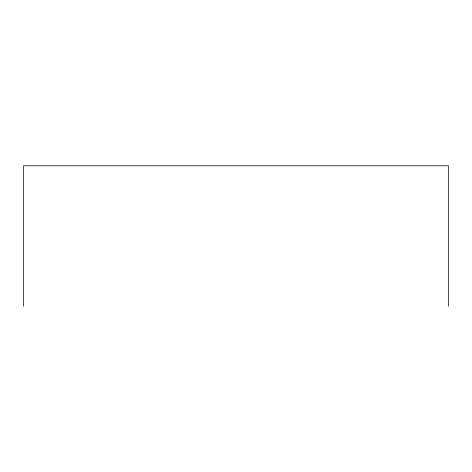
<?xml version="1.0" encoding="UTF-8"?>
<svg xmlns="http://www.w3.org/2000/svg" width="472" height="472" viewBox="0 0 472 472"><rect width="100%" height="100%" fill="white"/><g stroke="black" fill="none" stroke-linecap="round" stroke-linejoin="round"><path stroke-width="0.71" d="M448.4 306.216L448.4 165.784L23.6 165.784L23.6 306.216"/></g></svg>
